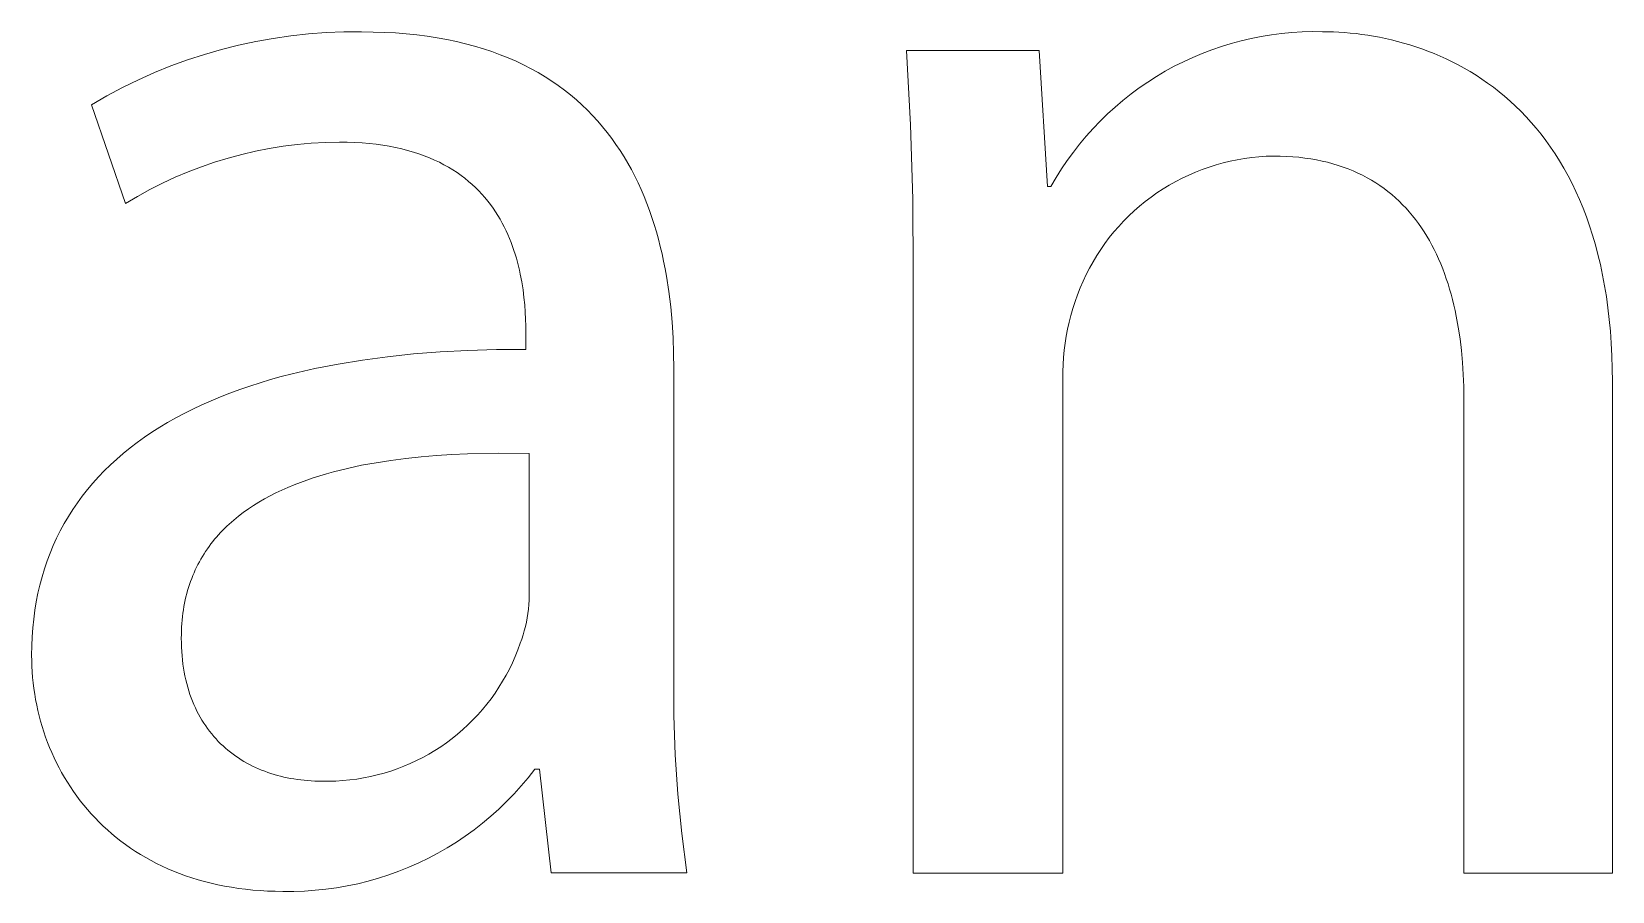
# Model space of a CAD drawing. Header units: millimetres. Extents: x -2542 to 6192, y -257 to 5845.
# Drawn here: x 4511.7 to 4593.1, y -111.2 to -67 of the extents above; entities that cross this region are included whole.
import ezdxf

# ---------------------------------------------------------------- set-up
doc = ezdxf.new("R2010")
doc.units = ezdxf.units.MM
doc.header["$MEASUREMENT"] = 0
doc.layers.add('Domyślny', color=7, linetype='Continuous', true_color=0x000000)

msp = doc.modelspace()

# ---------------------------------------------------------------- linework, layer by layer
at = {"layer": 'Domyślny', "color": 18, "lineweight": 15, "true_color": 0x000000}
for p, q in [((4522.39, -67.648), (4523.281, -67.457)), ((4523.281, -67.457), (4524.178, -67.296)), ((4524.178, -67.296), (4525.081, -67.167)), ((4525.081, -67.167), (4525.987, -67.069)), ((4525.987, -67.069), (4526.896, -67.002)), ((4526.896, -67.002), (4527.807, -66.967)), ((4527.807, -66.967), (4528.719, -66.964)), ((4528.719, -66.964), (4529.317, -66.97)), ((4529.317, -66.97), (4529.901, -66.99)), ((4529.901, -66.99), (4530.471, -67.021)), ((4530.471, -67.021), (4531.027, -67.065)), ((4531.027, -67.065), (4531.57, -67.121)), ((4531.57, -67.121), (4532.099, -67.189)), ((4532.099, -67.189), (4532.615, -67.269)), ((4532.615, -67.269), (4533.117, -67.36)), ((4533.117, -67.36), (4533.606, -67.463)), ((4533.606, -67.463), (4534.083, -67.576)), ((4573.002, -67.711), (4573.508, -67.556)), ((4573.508, -67.556), (4574.018, -67.418)), ((4574.018, -67.418), (4574.533, -67.298)), ((4574.533, -67.298), (4575.052, -67.196)), ((4575.052, -67.196), (4575.574, -67.111)), ((4575.574, -67.111), (4576.098, -67.044)), ((4576.098, -67.044), (4576.625, -66.995)), ((4576.625, -66.995), (4577.153, -66.964)), ((4577.153, -66.964), (4577.681, -66.95)), ((4577.681, -66.95), (4578.21, -66.955)), ((4578.21, -66.955), (4578.486, -66.958)), ((4578.486, -66.958), (4578.767, -66.966)), ((4578.767, -66.966), (4579.052, -66.979)), ((4579.052, -66.979), (4579.341, -66.998)), ((4579.341, -66.998), (4579.633, -67.023)), ((4579.633, -67.023), (4579.929, -67.054)), ((4579.929, -67.054), (4580.228, -67.091)), ((4580.228, -67.091), (4580.53, -67.135)), ((4580.53, -67.135), (4580.834, -67.185)), ((4580.834, -67.185), (4581.14, -67.241)), ((4581.14, -67.241), (4581.448, -67.305)), ((4581.448, -67.305), (4581.758, -67.375)), ((4581.758, -67.375), (4582.069, -67.453)), ((4582.069, -67.453), (4582.381, -67.538)), ((4582.381, -67.538), (4582.694, -67.631)), ((4519.764, -68.406), (4520.63, -68.123)), ((4520.63, -68.123), (4521.506, -67.87)), ((4521.506, -67.87), (4522.39, -67.648)), ((4534.083, -67.576), (4534.547, -67.701)), ((4534.547, -67.701), (4534.998, -67.836)), ((4534.998, -67.836), (4535.437, -67.981)), ((4535.437, -67.981), (4535.863, -68.137)), ((4535.863, -68.137), (4536.277, -68.303)), ((4536.277, -68.303), (4536.679, -68.478)), ((4556.987, -71.741), (4556.775, -67.915)), ((4556.775, -67.915), (4563.61, -67.915)), ((4563.61, -67.915), (4564.046, -74.924)), ((4571.041, -68.498), (4571.521, -68.276)), ((4571.521, -68.276), (4572.008, -68.071)), ((4572.008, -68.071), (4572.502, -67.882)), ((4572.502, -67.882), (4573.002, -67.711)), ((4582.694, -67.631), (4583.007, -67.731)), ((4583.007, -67.731), (4583.321, -67.84)), ((4583.321, -67.84), (4583.635, -67.956)), ((4583.635, -67.956), (4583.948, -68.08)), ((4583.948, -68.08), (4584.261, -68.213)), ((4584.261, -68.213), (4584.573, -68.355)), ((4584.573, -68.355), (4584.883, -68.505)), ((4517.23, -69.432), (4518.063, -69.061)), ((4518.063, -69.061), (4518.907, -68.719)), ((4518.907, -68.719), (4519.764, -68.406)), ((4536.679, -68.478), (4537.07, -68.663)), ((4537.07, -68.663), (4537.448, -68.858)), ((4537.448, -68.858), (4537.815, -69.061)), ((4537.815, -69.061), (4538.171, -69.274)), ((4569.65, -69.26), (4570.105, -68.99)), ((4570.105, -68.99), (4570.569, -68.736)), ((4570.569, -68.736), (4571.041, -68.498)), ((4584.883, -68.505), (4585.192, -68.664)), ((4585.192, -68.664), (4585.5, -68.832)), ((4585.5, -68.832), (4585.805, -69.01)), ((4585.805, -69.01), (4586.108, -69.197)), ((4515.606, -70.26), (4516.411, -69.832)), ((4516.411, -69.832), (4517.23, -69.432)), ((4538.171, -69.274), (4538.515, -69.495)), ((4538.515, -69.495), (4538.848, -69.725)), ((4538.848, -69.725), (4539.171, -69.963)), ((4539.171, -69.963), (4539.482, -70.209)), ((4568.344, -70.158), (4568.769, -69.844)), ((4568.769, -69.844), (4569.204, -69.544)), ((4569.204, -69.544), (4569.65, -69.26)), ((4586.108, -69.197), (4586.409, -69.393)), ((4586.409, -69.393), (4586.706, -69.599)), ((4586.706, -69.599), (4587.001, -69.816)), ((4587.001, -69.816), (4587.292, -70.042)), ((4514.817, -70.716), (4515.606, -70.26)), ((4516.562, -75.805), (4514.817, -70.716)), ((4539.482, -70.209), (4539.783, -70.463)), ((4539.783, -70.463), (4540.073, -70.725)), ((4540.073, -70.725), (4540.353, -70.995)), ((4567.527, -70.83), (4567.93, -70.487)), ((4567.93, -70.487), (4568.344, -70.158)), ((4587.292, -70.042), (4587.579, -70.278)), ((4587.579, -70.278), (4587.862, -70.525)), ((4587.862, -70.525), (4588.141, -70.783)), ((4588.141, -70.783), (4588.416, -71.051)), ((4540.353, -70.995), (4540.623, -71.271)), ((4540.623, -71.271), (4540.882, -71.555)), ((4540.882, -71.555), (4541.132, -71.845)), ((4566.391, -71.936), (4566.757, -71.555)), ((4566.757, -71.555), (4567.136, -71.186)), ((4567.136, -71.186), (4567.527, -70.83)), ((4588.416, -71.051), (4588.685, -71.33)), ((4588.685, -71.33), (4588.95, -71.621)), ((4588.95, -71.621), (4589.209, -71.922)), ((4541.132, -71.845), (4541.372, -72.143)), ((4541.372, -72.143), (4541.603, -72.446)), ((4557.104, -75.571), (4556.987, -71.741)), ((4565.699, -72.736), (4566.039, -72.33)), ((4566.039, -72.33), (4566.391, -71.936)), ((4589.209, -71.922), (4589.462, -72.236)), ((4589.462, -72.236), (4589.709, -72.56)), ((4523.261, -73.103), (4522.554, -73.268)), ((4523.974, -72.963), (4523.261, -73.103)), ((4524.69, -72.848), (4523.974, -72.963)), ((4525.411, -72.758), (4524.69, -72.848)), ((4526.134, -72.692), (4525.411, -72.758)), ((4526.858, -72.651), (4526.134, -72.692)), ((4527.584, -72.635), (4526.858, -72.651)), ((4527.984, -72.64), (4527.584, -72.635)), ((4528.372, -72.653), (4527.984, -72.64)), ((4528.749, -72.676), (4528.372, -72.653)), ((4529.116, -72.707), (4528.749, -72.676)), ((4529.471, -72.746), (4529.116, -72.707)), ((4529.817, -72.794), (4529.471, -72.746)), ((4530.152, -72.85), (4529.817, -72.794)), ((4530.477, -72.913), (4530.152, -72.85)), ((4530.792, -72.984), (4530.477, -72.913)), ((4531.097, -73.063), (4530.792, -72.984)), ((4531.392, -73.148), (4531.097, -73.063)), ((4531.678, -73.241), (4531.392, -73.148)), ((4531.954, -73.34), (4531.678, -73.241)), ((4541.603, -72.446), (4541.823, -72.756)), ((4541.823, -72.756), (4542.035, -73.072)), ((4542.035, -73.072), (4542.238, -73.393)), ((4565.064, -73.581), (4565.374, -73.153)), ((4565.374, -73.153), (4565.699, -72.736)), ((4589.709, -72.56), (4589.951, -72.897)), ((4589.951, -72.897), (4590.185, -73.245)), ((4590.185, -73.245), (4590.413, -73.606)), ((4520.473, -73.905), (4519.795, -74.165)), ((4521.159, -73.669), (4520.473, -73.905)), ((4521.853, -73.456), (4521.159, -73.669)), ((4522.554, -73.268), (4521.853, -73.456)), ((4532.221, -73.446), (4531.954, -73.34)), ((4532.479, -73.558), (4532.221, -73.446)), ((4532.728, -73.676), (4532.479, -73.558)), ((4532.968, -73.8), (4532.728, -73.676)), ((4533.2, -73.93), (4532.968, -73.8)), ((4533.423, -74.065), (4533.2, -73.93)), ((4533.638, -74.205), (4533.423, -74.065)), ((4542.238, -73.393), (4542.431, -73.721)), ((4542.431, -73.721), (4542.616, -74.053)), ((4542.616, -74.053), (4542.791, -74.391)), ((4564.486, -74.467), (4564.767, -74.019)), ((4564.767, -74.019), (4565.064, -73.581)), ((4572.009, -74.044), (4571.659, -74.182)), ((4572.363, -73.919), (4572.009, -74.044)), ((4572.72, -73.806), (4572.363, -73.919)), ((4573.082, -73.705), (4572.72, -73.806)), ((4573.447, -73.617), (4573.082, -73.705)), ((4573.814, -73.541), (4573.447, -73.617)), ((4574.185, -73.478), (4573.814, -73.541)), ((4574.557, -73.427), (4574.185, -73.478)), ((4574.93, -73.39), (4574.557, -73.427)), ((4575.305, -73.365), (4574.93, -73.39)), ((4575.68, -73.354), (4575.305, -73.365)), ((4576.016, -73.358), (4575.68, -73.354)), ((4576.345, -73.37), (4576.016, -73.358)), ((4576.668, -73.39), (4576.345, -73.37)), ((4576.983, -73.419), (4576.668, -73.39)), ((4577.292, -73.455), (4576.983, -73.419)), ((4577.595, -73.499), (4577.292, -73.455)), ((4577.891, -73.551), (4577.595, -73.499)), ((4578.18, -73.611), (4577.891, -73.551)), ((4578.463, -73.677), (4578.18, -73.611)), ((4578.74, -73.752), (4578.463, -73.677)), ((4579.01, -73.833), (4578.74, -73.752)), ((4579.273, -73.922), (4579.01, -73.833)), ((4579.531, -74.018), (4579.273, -73.922)), ((4579.782, -74.12), (4579.531, -74.018)), ((4590.413, -73.606), (4590.634, -73.979)), ((4590.634, -73.979), (4590.847, -74.365)), ((4518.468, -74.754), (4517.821, -75.083)), ((4519.126, -74.448), (4518.468, -74.754)), ((4519.795, -74.165), (4519.126, -74.448)), ((4533.844, -74.351), (4533.638, -74.205)), ((4534.043, -74.501), (4533.844, -74.351)), ((4534.234, -74.657), (4534.043, -74.501)), ((4534.417, -74.816), (4534.234, -74.657)), ((4534.592, -74.98), (4534.417, -74.816)), ((4542.791, -74.391), (4542.959, -74.734)), ((4542.959, -74.734), (4543.118, -75.081)), ((4564.221, -74.924), (4564.486, -74.467)), ((4570.316, -74.849), (4569.995, -75.045)), ((4570.643, -74.665), (4570.316, -74.849)), ((4570.976, -74.493), (4570.643, -74.665)), ((4571.315, -74.331), (4570.976, -74.493)), ((4571.659, -74.182), (4571.315, -74.331)), ((4580.027, -74.23), (4579.782, -74.12)), ((4580.266, -74.346), (4580.027, -74.23)), ((4580.499, -74.47), (4580.266, -74.346)), ((4580.726, -74.599), (4580.499, -74.47)), ((4580.947, -74.735), (4580.726, -74.599)), ((4581.162, -74.877), (4580.947, -74.735)), ((4581.371, -75.026), (4581.162, -74.877)), ((4590.847, -74.365), (4591.053, -74.763)), ((4591.053, -74.763), (4591.25, -75.174)), ((4517.185, -75.433), (4516.562, -75.805)), ((4517.821, -75.083), (4517.185, -75.433)), ((4534.761, -75.148), (4534.592, -74.98)), ((4534.921, -75.319), (4534.761, -75.148)), ((4535.075, -75.494), (4534.921, -75.319)), ((4535.222, -75.673), (4535.075, -75.494)), ((4535.362, -75.855), (4535.222, -75.673)), ((4543.118, -75.081), (4543.268, -75.433)), ((4543.268, -75.433), (4543.411, -75.789)), ((4557.124, -79.403), (4557.104, -75.571)), ((4564.046, -74.924), (4564.221, -74.924)), ((4569.076, -75.695), (4568.785, -75.932)), ((4569.375, -75.468), (4569.076, -75.695)), ((4569.681, -75.251), (4569.375, -75.468)), ((4569.995, -75.045), (4569.681, -75.251)), ((4581.574, -75.181), (4581.371, -75.026)), ((4581.772, -75.342), (4581.574, -75.181)), ((4581.963, -75.508), (4581.772, -75.342)), ((4582.149, -75.681), (4581.963, -75.508)), ((4582.33, -75.859), (4582.149, -75.681)), ((4591.25, -75.174), (4591.44, -75.598)), ((4591.44, -75.598), (4591.621, -76.035)), ((4535.495, -76.039), (4535.362, -75.855)), ((4535.622, -76.227), (4535.495, -76.039)), ((4535.743, -76.417), (4535.622, -76.227)), ((4535.857, -76.609), (4535.743, -76.417)), ((4543.411, -75.789), (4543.546, -76.15)), ((4543.546, -76.15), (4543.672, -76.514)), ((4568.229, -76.436), (4567.964, -76.702)), ((4568.503, -76.18), (4568.229, -76.436)), ((4568.785, -75.932), (4568.503, -76.18)), ((4582.504, -76.043), (4582.33, -75.859)), ((4582.674, -76.233), (4582.504, -76.043)), ((4582.837, -76.427), (4582.674, -76.233)), ((4582.996, -76.628), (4582.837, -76.427)), ((4591.621, -76.035), (4591.793, -76.485)), ((4591.793, -76.485), (4591.956, -76.949)), ((4535.966, -76.804), (4535.857, -76.609)), ((4536.068, -77), (4535.966, -76.804)), ((4536.165, -77.199), (4536.068, -77)), ((4536.256, -77.398), (4536.165, -77.199)), ((4543.672, -76.514), (4543.792, -76.882)), ((4543.792, -76.882), (4543.903, -77.254)), ((4543.903, -77.254), (4544.008, -77.629)), ((4567.463, -77.261), (4567.227, -77.553)), ((4567.709, -76.977), (4567.463, -77.261)), ((4567.964, -76.702), (4567.709, -76.977)), ((4583.149, -76.833), (4582.996, -76.628)), ((4583.296, -77.044), (4583.149, -76.833)), ((4583.438, -77.259), (4583.296, -77.044)), ((4583.575, -77.479), (4583.438, -77.259)), ((4591.956, -76.949), (4592.11, -77.427)), ((4536.342, -77.599), (4536.256, -77.398)), ((4536.423, -77.801), (4536.342, -77.599)), ((4536.498, -78.004), (4536.423, -77.801)), ((4536.569, -78.208), (4536.498, -78.004)), ((4544.008, -77.629), (4544.105, -78.007)), ((4544.105, -78.007), (4544.195, -78.387)), ((4567.001, -77.853), (4566.786, -78.16)), ((4567.227, -77.553), (4567.001, -77.853)), ((4583.707, -77.705), (4583.575, -77.479)), ((4583.834, -77.935), (4583.707, -77.705)), ((4583.955, -78.169), (4583.834, -77.935)), ((4592.11, -77.427), (4592.254, -77.918)), ((4592.254, -77.918), (4592.388, -78.424)), ((4536.634, -78.412), (4536.569, -78.208)), ((4536.696, -78.617), (4536.634, -78.412)), ((4536.752, -78.821), (4536.696, -78.617)), ((4536.805, -79.025), (4536.752, -78.821)), ((4544.195, -78.387), (4544.278, -78.771)), ((4544.278, -78.771), (4544.354, -79.156)), ((4566.387, -78.796), (4566.205, -79.124)), ((4566.581, -78.475), (4566.387, -78.796)), ((4566.786, -78.16), (4566.581, -78.475)), ((4584.071, -78.408), (4583.955, -78.169)), ((4584.183, -78.651), (4584.071, -78.408)), ((4584.289, -78.899), (4584.183, -78.651)), ((4584.391, -79.151), (4584.289, -78.899)), ((4592.388, -78.424), (4592.512, -78.943)), ((4592.512, -78.943), (4592.626, -79.477)), ((4536.853, -79.229), (4536.805, -79.025)), ((4536.897, -79.433), (4536.853, -79.229)), ((4536.974, -79.837), (4536.897, -79.433)), ((4544.354, -79.156), (4544.424, -79.544)), ((4544.424, -79.544), (4544.544, -80.326)), ((4557.124, -110.261), (4557.124, -79.403)), ((4566.034, -79.459), (4565.874, -79.798)), ((4566.205, -79.124), (4566.034, -79.459)), ((4584.487, -79.407), (4584.391, -79.151)), ((4584.579, -79.667), (4584.487, -79.407)), ((4584.666, -79.93), (4584.579, -79.667)), ((4592.626, -79.477), (4592.729, -80.026)), ((4537.036, -80.236), (4536.974, -79.837)), ((4537.086, -80.629), (4537.036, -80.236)), ((4544.544, -80.326), (4544.64, -81.115)), ((4565.59, -80.493), (4565.467, -80.848)), ((4565.726, -80.143), (4565.59, -80.493)), ((4565.874, -79.798), (4565.726, -80.143)), ((4584.749, -80.198), (4584.666, -79.93)), ((4584.826, -80.469), (4584.749, -80.198)), ((4584.899, -80.744), (4584.826, -80.469)), ((4592.729, -80.026), (4592.82, -80.589)), ((4537.124, -81.013), (4537.086, -80.629)), ((4537.151, -81.388), (4537.124, -81.013)), ((4537.169, -81.751), (4537.151, -81.388)), ((4544.64, -81.115), (4544.713, -81.908)), ((4565.355, -81.206), (4565.251, -81.557)), ((4565.467, -80.848), (4565.355, -81.206)), ((4584.968, -81.022), (4584.899, -80.744)), ((4585.032, -81.304), (4584.968, -81.022)), ((4585.091, -81.588), (4585.032, -81.304)), ((4592.82, -80.589), (4592.901, -81.167)), ((4592.901, -81.167), (4592.97, -81.761)), ((4537.179, -82.101), (4537.169, -81.751)), ((4537.182, -82.436), (4537.179, -82.101)), ((4544.713, -81.908), (4544.763, -82.704)), ((4565.158, -81.911), (4565.076, -82.268)), ((4565.251, -81.557), (4565.158, -81.911)), ((4585.197, -82.167), (4585.091, -81.588)), ((4585.285, -82.758), (4585.197, -82.167)), ((4592.97, -81.761), (4593.027, -82.369)), ((4537.182, -83.309), (4537.182, -82.436)), ((4544.763, -82.704), (4544.792, -83.501)), ((4564.948, -82.988), (4564.901, -83.351)), ((4565.006, -82.627), (4564.948, -82.988)), ((4565.076, -82.268), (4565.006, -82.627)), ((4585.357, -83.36), (4585.285, -82.758)), ((4593.027, -82.369), (4593.071, -82.993)), ((4593.071, -82.993), (4593.104, -83.632)), ((4528.764, -83.854), (4530.058, -83.681)), ((4530.058, -83.681), (4531.396, -83.541)), ((4531.396, -83.541), (4532.777, -83.434)), ((4532.777, -83.434), (4534.202, -83.359)), ((4534.202, -83.359), (4535.671, -83.317)), ((4535.671, -83.317), (4537.182, -83.309)), ((4544.792, -83.501), (4544.802, -84.298)), ((4564.866, -83.715), (4564.843, -84.081)), ((4564.901, -83.351), (4564.866, -83.715)), ((4585.412, -83.972), (4585.357, -83.36)), ((4593.104, -83.632), (4593.123, -84.287)), ((4524.588, -84.709), (4525.151, -84.563)), ((4525.151, -84.563), (4526.31, -84.295)), ((4526.31, -84.295), (4527.515, -84.058)), ((4527.515, -84.058), (4528.764, -83.854)), ((4544.802, -84.298), (4544.802, -100.119)), ((4564.843, -84.081), (4564.831, -84.446)), ((4564.831, -84.446), (4564.832, -84.812)), ((4585.45, -84.593), (4585.412, -83.972)), ((4585.473, -85.222), (4585.45, -84.593)), ((4593.123, -84.287), (4593.13, -84.958)), ((4521.947, -85.557), (4522.452, -85.372)), ((4522.452, -85.372), (4522.969, -85.195)), ((4522.969, -85.195), (4523.497, -85.025)), ((4523.497, -85.025), (4524.037, -84.863)), ((4524.037, -84.863), (4524.588, -84.709)), ((4564.832, -84.812), (4564.832, -110.261)), ((4585.481, -85.859), (4585.473, -85.222)), ((4593.13, -84.958), (4593.13, -110.261)), ((4520.043, -86.375), (4520.502, -86.159)), ((4520.502, -86.159), (4520.972, -85.951)), ((4520.972, -85.951), (4521.454, -85.75)), ((4521.454, -85.75), (4521.947, -85.557)), ((4585.481, -110.261), (4585.481, -85.859)), ((4518.328, -87.315), (4518.739, -87.069)), ((4518.739, -87.069), (4519.162, -86.83)), ((4519.162, -86.83), (4519.597, -86.599)), ((4519.597, -86.599), (4520.043, -86.375)), ((4517.168, -88.099), (4517.543, -87.83)), ((4517.543, -87.83), (4517.929, -87.569)), ((4517.929, -87.569), (4518.328, -87.315)), ((4516.116, -88.951), (4516.454, -88.66)), ((4516.454, -88.66), (4516.805, -88.376)), ((4516.805, -88.376), (4517.168, -88.099)), ((4533.376, -88.719), (4532.582, -88.77)), ((4534.173, -88.682), (4533.376, -88.719)), ((4535.77, -88.648), (4534.173, -88.682)), ((4537.356, -88.66), (4535.77, -88.648)), ((4537.356, -95.989), (4537.356, -88.66)), ((4515.476, -89.556), (4515.79, -89.25)), ((4515.79, -89.25), (4516.116, -88.951)), ((4527.994, -89.43), (4527.277, -89.608)), ((4528.728, -89.273), (4527.994, -89.43)), ((4529.477, -89.137), (4528.728, -89.273)), ((4530.238, -89.019), (4529.477, -89.137)), ((4531.011, -88.919), (4530.238, -89.019)), ((4531.793, -88.837), (4531.011, -88.919)), ((4532.582, -88.77), (4531.793, -88.837)), ((4514.608, -90.518), (4514.885, -90.19)), ((4514.885, -90.19), (4515.174, -89.869)), ((4515.174, -89.869), (4515.476, -89.556)), ((4525.247, -90.274), (4524.928, -90.406)), ((4525.571, -90.149), (4525.247, -90.274)), ((4525.901, -90.029), (4525.571, -90.149)), ((4526.237, -89.915), (4525.901, -90.029)), ((4526.579, -89.807), (4526.237, -89.915)), ((4526.926, -89.704), (4526.579, -89.807)), ((4527.277, -89.608), (4526.926, -89.704)), ((4514.092, -91.195), (4514.344, -90.853)), ((4514.344, -90.853), (4514.608, -90.518)), ((4523.438, -91.162), (4523.162, -91.333)), ((4523.722, -90.998), (4523.438, -91.162)), ((4524.013, -90.84), (4523.722, -90.998)), ((4524.311, -90.689), (4524.013, -90.84)), ((4524.617, -90.544), (4524.311, -90.689)), ((4524.928, -90.406), (4524.617, -90.544)), ((4513.411, -92.266), (4513.626, -91.902)), ((4513.626, -91.902), (4513.853, -91.545)), ((4513.853, -91.545), (4514.092, -91.195)), ((4522.381, -91.889), (4522.258, -91.988)), ((4522.633, -91.696), (4522.381, -91.889)), ((4522.893, -91.511), (4522.633, -91.696)), ((4523.162, -91.333), (4522.893, -91.511)), ((4513.021, -93.015), (4513.21, -92.637)), ((4513.21, -92.637), (4513.411, -92.266)), ((4521.462, -92.732), (4521.357, -92.846)), ((4521.568, -92.62), (4521.462, -92.732)), ((4521.678, -92.51), (4521.568, -92.62)), ((4521.789, -92.402), (4521.678, -92.51)), ((4521.903, -92.295), (4521.789, -92.402)), ((4522.019, -92.191), (4521.903, -92.295)), ((4522.138, -92.088), (4522.019, -92.191)), ((4522.258, -91.988), (4522.138, -92.088)), ((4512.682, -93.793), (4512.845, -93.4)), ((4512.845, -93.4), (4513.021, -93.015)), ((4520.782, -93.572), (4520.695, -93.7)), ((4520.871, -93.446), (4520.782, -93.572)), ((4520.964, -93.322), (4520.871, -93.446)), ((4521.058, -93.2), (4520.964, -93.322)), ((4521.155, -93.08), (4521.058, -93.2)), ((4521.255, -92.962), (4521.155, -93.08)), ((4521.357, -92.846), (4521.255, -92.962)), ((4512.393, -94.599), (4512.531, -94.192)), ((4512.531, -94.192), (4512.682, -93.793)), ((4520.3, -94.371), (4520.23, -94.511)), ((4520.374, -94.232), (4520.3, -94.371)), ((4520.45, -94.096), (4520.374, -94.232)), ((4520.529, -93.962), (4520.45, -94.096)), ((4520.611, -93.83), (4520.529, -93.962)), ((4520.695, -93.7), (4520.611, -93.83)), ((4512.157, -95.433), (4512.269, -95.012)), ((4512.269, -95.012), (4512.393, -94.599)), ((4519.976, -95.095), (4519.919, -95.246)), ((4520.035, -94.946), (4519.976, -95.095)), ((4520.097, -94.799), (4520.035, -94.946)), ((4520.162, -94.654), (4520.097, -94.799)), ((4520.23, -94.511), (4520.162, -94.654)), ((4511.972, -96.294), (4512.058, -95.86)), ((4512.058, -95.86), (4512.157, -95.433)), ((4519.683, -96.037), (4519.645, -96.202)), ((4519.724, -95.874), (4519.683, -96.037)), ((4519.768, -95.714), (4519.724, -95.874)), ((4519.816, -95.556), (4519.768, -95.714)), ((4519.866, -95.4), (4519.816, -95.556)), ((4519.919, -95.246), (4519.866, -95.4)), ((4537.35, -96.216), (4537.356, -95.989)), ((4511.84, -97.183), (4511.899, -96.735)), ((4511.899, -96.735), (4511.972, -96.294)), ((4519.55, -96.71), (4519.524, -96.884)), ((4519.578, -96.538), (4519.55, -96.71)), ((4519.61, -96.369), (4519.578, -96.538)), ((4519.645, -96.202), (4519.61, -96.369)), ((4537.287, -96.895), (4537.315, -96.67)), ((4537.315, -96.67), (4537.336, -96.443)), ((4537.336, -96.443), (4537.35, -96.216)), ((4511.76, -98.1), (4511.794, -97.638)), ((4511.794, -97.638), (4511.84, -97.183)), ((4519.456, -97.605), (4519.448, -97.791)), ((4519.468, -97.421), (4519.456, -97.605)), ((4519.484, -97.24), (4519.468, -97.421)), ((4519.502, -97.061), (4519.484, -97.24)), ((4519.524, -96.884), (4519.502, -97.061)), ((4537.103, -97.785), (4537.159, -97.564)), ((4537.159, -97.564), (4537.209, -97.343)), ((4537.209, -97.343), (4537.251, -97.119)), ((4537.251, -97.119), (4537.287, -96.895)), ((4511.74, -98.568), (4511.76, -98.1)), ((4519.443, -97.98), (4519.441, -98.171)), ((4519.441, -98.171), (4519.443, -98.402)), ((4519.448, -97.791), (4519.443, -97.98)), ((4519.443, -98.402), (4519.45, -98.629)), ((4536.769, -98.77), (4536.891, -98.432)), ((4536.891, -98.432), (4536.968, -98.219)), ((4536.968, -98.219), (4537.039, -98.003)), ((4537.039, -98.003), (4537.103, -97.785)), ((4511.734, -99.043), (4511.74, -98.568)), ((4511.737, -99.331), (4511.734, -99.043)), ((4519.45, -98.629), (4519.462, -98.853)), ((4519.462, -98.853), (4519.479, -99.073)), ((4519.479, -99.073), (4519.5, -99.289)), ((4519.5, -99.289), (4519.526, -99.501)), ((4536.49, -99.433), (4536.635, -99.104)), ((4536.635, -99.104), (4536.769, -98.77)), ((4511.747, -99.618), (4511.737, -99.331)), ((4511.763, -99.905), (4511.747, -99.618)), ((4511.785, -100.191), (4511.763, -99.905)), ((4519.526, -99.501), (4519.556, -99.71)), ((4519.556, -99.71), (4519.591, -99.915)), ((4519.591, -99.915), (4519.63, -100.116)), ((4519.63, -100.116), (4519.673, -100.313)), ((4535.988, -100.388), (4536.166, -100.075)), ((4536.166, -100.075), (4536.334, -99.757)), ((4536.334, -99.757), (4536.49, -99.433)), ((4511.814, -100.476), (4511.785, -100.191)), ((4511.849, -100.761), (4511.814, -100.476)), ((4511.891, -101.045), (4511.849, -100.761)), ((4519.673, -100.313), (4519.721, -100.507)), ((4519.721, -100.507), (4519.773, -100.696)), ((4519.773, -100.696), (4519.829, -100.882)), ((4519.829, -100.882), (4519.888, -101.065)), ((4535.6, -100.993), (4535.8, -100.694)), ((4535.8, -100.694), (4535.988, -100.388)), ((4544.802, -100.119), (4544.804, -102.15)), ((4511.939, -101.327), (4511.891, -101.045)), ((4511.994, -101.609), (4511.939, -101.327)), ((4512.054, -101.889), (4511.994, -101.609)), ((4519.888, -101.065), (4519.952, -101.243)), ((4519.952, -101.243), (4520.02, -101.418)), ((4520.02, -101.418), (4520.092, -101.59)), ((4520.092, -101.59), (4520.167, -101.757)), ((4534.944, -101.848), (4535.172, -101.571)), ((4535.172, -101.571), (4535.391, -101.286)), ((4535.391, -101.286), (4535.6, -100.993)), ((4512.122, -102.167), (4512.054, -101.889)), ((4512.195, -102.444), (4512.122, -102.167)), ((4512.275, -102.719), (4512.195, -102.444)), ((4520.167, -101.757), (4520.247, -101.921)), ((4520.247, -101.921), (4520.33, -102.081)), ((4520.33, -102.081), (4520.416, -102.237)), ((4520.416, -102.237), (4520.506, -102.39)), ((4520.506, -102.39), (4520.6, -102.539)), ((4520.6, -102.539), (4520.697, -102.684)), ((4534.202, -102.632), (4534.458, -102.379)), ((4534.458, -102.379), (4534.705, -102.118)), ((4534.705, -102.118), (4534.944, -101.848)), ((4544.804, -102.15), (4544.873, -104.18)), ((4512.362, -102.992), (4512.275, -102.719)), ((4512.454, -103.263), (4512.362, -102.992)), ((4512.553, -103.531), (4512.454, -103.263)), ((4520.697, -102.684), (4520.797, -102.826)), ((4520.797, -102.826), (4520.901, -102.964)), ((4520.901, -102.964), (4521.008, -103.098)), ((4521.008, -103.098), (4521.118, -103.229)), ((4521.118, -103.229), (4521.231, -103.356)), ((4521.231, -103.356), (4521.348, -103.479)), ((4533.097, -103.55), (4533.385, -103.335)), ((4533.385, -103.335), (4533.665, -103.11)), ((4533.665, -103.11), (4533.938, -102.875)), ((4533.938, -102.875), (4534.202, -102.632)), ((4512.659, -103.798), (4512.553, -103.531)), ((4512.771, -104.062), (4512.659, -103.798)), ((4512.889, -104.323), (4512.771, -104.062)), ((4521.348, -103.479), (4521.467, -103.599)), ((4521.467, -103.599), (4521.589, -103.715)), ((4521.589, -103.715), (4521.715, -103.827)), ((4521.715, -103.827), (4521.843, -103.936)), ((4521.843, -103.936), (4521.973, -104.041)), ((4521.973, -104.041), (4522.107, -104.142)), ((4522.107, -104.142), (4522.243, -104.24)), ((4531.876, -104.309), (4532.191, -104.135)), ((4532.191, -104.135), (4532.499, -103.95)), ((4532.499, -103.95), (4532.801, -103.755)), ((4532.801, -103.755), (4533.097, -103.55)), ((4544.873, -104.18), (4545.007, -106.206)), ((4513.013, -104.582), (4512.889, -104.323)), ((4513.144, -104.838), (4513.013, -104.582)), ((4513.281, -105.09), (4513.144, -104.838)), ((4522.243, -104.24), (4522.381, -104.334)), ((4522.381, -104.334), (4522.522, -104.425)), ((4522.522, -104.425), (4522.666, -104.512)), ((4522.666, -104.512), (4522.812, -104.595)), ((4522.812, -104.595), (4522.96, -104.675)), ((4522.96, -104.675), (4523.111, -104.751)), ((4523.111, -104.751), (4523.263, -104.824)), ((4523.263, -104.824), (4523.418, -104.893)), ((4523.418, -104.893), (4523.575, -104.958)), ((4523.575, -104.958), (4523.734, -105.02)), ((4530.223, -105.011), (4530.563, -104.893)), ((4530.563, -104.893), (4530.899, -104.764)), ((4530.899, -104.764), (4531.23, -104.623)), ((4531.23, -104.623), (4531.556, -104.472)), ((4531.556, -104.472), (4531.876, -104.309)), ((4537.647, -104.918), (4537.305, -105.353)), ((4537.88, -104.918), (4537.647, -104.918)), ((4538.491, -110.24), (4537.88, -104.918)), ((4513.424, -105.34), (4513.281, -105.09)), ((4513.574, -105.586), (4513.424, -105.34)), ((4513.73, -105.829), (4513.574, -105.586)), ((4523.734, -105.02), (4523.895, -105.078)), ((4523.895, -105.078), (4524.057, -105.133)), ((4524.057, -105.133), (4524.222, -105.184)), ((4524.222, -105.184), (4524.388, -105.232)), ((4524.388, -105.232), (4524.556, -105.276)), ((4524.556, -105.276), (4524.726, -105.316)), ((4524.726, -105.316), (4524.897, -105.353)), ((4524.897, -105.353), (4525.07, -105.387)), ((4525.07, -105.387), (4525.244, -105.417)), ((4525.244, -105.417), (4525.42, -105.443)), ((4525.42, -105.443), (4525.597, -105.466)), ((4525.597, -105.466), (4525.775, -105.485)), ((4525.775, -105.485), (4525.954, -105.501)), ((4525.954, -105.501), (4526.135, -105.513)), ((4526.135, -105.513), (4526.316, -105.522)), ((4526.316, -105.522), (4526.499, -105.527)), ((4526.499, -105.527), (4526.683, -105.529)), ((4526.683, -105.529), (4527.042, -105.532)), ((4527.042, -105.532), (4527.402, -105.523)), ((4527.402, -105.523), (4527.761, -105.501)), ((4527.761, -105.501), (4528.119, -105.468)), ((4528.119, -105.468), (4528.475, -105.422)), ((4528.475, -105.422), (4528.83, -105.364)), ((4528.83, -105.364), (4529.183, -105.294)), ((4529.183, -105.294), (4529.533, -105.211)), ((4529.533, -105.211), (4529.88, -105.117)), ((4529.88, -105.117), (4530.223, -105.011)), ((4536.947, -105.777), (4536.575, -106.187)), ((4537.305, -105.353), (4536.947, -105.777)), ((4513.892, -106.069), (4513.73, -105.829)), ((4514.061, -106.304), (4513.892, -106.069)), ((4514.236, -106.536), (4514.061, -106.304)), ((4514.417, -106.764), (4514.236, -106.536)), ((4536.189, -106.584), (4535.789, -106.968)), ((4536.575, -106.187), (4536.189, -106.584)), ((4545.007, -106.206), (4545.206, -108.227)), ((4514.605, -106.988), (4514.417, -106.764)), ((4514.798, -107.208), (4514.605, -106.988)), ((4514.998, -107.423), (4514.798, -107.208)), ((4515.205, -107.634), (4514.998, -107.423)), ((4535.376, -107.337), (4534.951, -107.692)), ((4535.789, -106.968), (4535.376, -107.337)), ((4515.417, -107.84), (4515.205, -107.634)), ((4515.636, -108.041), (4515.417, -107.84)), ((4515.861, -108.237), (4515.636, -108.041)), ((4516.092, -108.429), (4515.861, -108.237)), ((4534.513, -108.032), (4534.064, -108.356)), ((4534.951, -107.692), (4534.513, -108.032)), ((4545.206, -108.227), (4545.471, -110.24)), ((4516.33, -108.615), (4516.092, -108.429)), ((4516.573, -108.796), (4516.33, -108.615)), ((4516.823, -108.972), (4516.573, -108.796)), ((4517.079, -109.141), (4516.823, -108.972)), ((4533.133, -108.957), (4532.653, -109.233)), ((4533.604, -108.665), (4533.133, -108.957)), ((4534.064, -108.356), (4533.604, -108.665)), ((4517.342, -109.306), (4517.079, -109.141)), ((4517.61, -109.464), (4517.342, -109.306)), ((4517.885, -109.616), (4517.61, -109.464)), ((4518.166, -109.763), (4517.885, -109.616)), ((4518.453, -109.903), (4518.166, -109.763)), ((4531.664, -109.733), (4531.158, -109.957)), ((4532.163, -109.491), (4531.664, -109.733)), ((4532.653, -109.233), (4532.163, -109.491)), ((4518.747, -110.036), (4518.453, -109.903)), ((4519.046, -110.163), (4518.747, -110.036)), ((4519.352, -110.284), (4519.046, -110.163)), ((4519.664, -110.398), (4519.352, -110.284)), ((4519.982, -110.504), (4519.664, -110.398)), ((4520.306, -110.604), (4519.982, -110.504)), ((4520.637, -110.696), (4520.306, -110.604)), ((4520.973, -110.782), (4520.637, -110.696)), ((4529.062, -110.672), (4528.524, -110.805)), ((4529.595, -110.521), (4529.062, -110.672)), ((4530.122, -110.351), (4529.595, -110.521)), ((4530.643, -110.163), (4530.122, -110.351)), ((4531.158, -109.957), (4530.643, -110.163)), ((4545.471, -110.24), (4538.491, -110.24)), ((4564.832, -110.261), (4557.124, -110.261)), ((4593.13, -110.261), (4585.481, -110.261)), ((4521.316, -110.859), (4520.973, -110.782)), ((4521.665, -110.929), (4521.316, -110.859)), ((4522.02, -110.992), (4521.665, -110.929)), ((4522.381, -111.046), (4522.02, -110.992)), ((4522.748, -111.093), (4522.381, -111.046)), ((4523.121, -111.131), (4522.748, -111.093)), ((4523.501, -111.161), (4523.121, -111.131)), ((4523.886, -111.183), (4523.501, -111.161)), ((4524.278, -111.196), (4523.886, -111.183)), ((4524.676, -111.2), (4524.278, -111.196)), ((4525.23, -111.201), (4524.676, -111.2)), ((4525.784, -111.183), (4525.23, -111.201)), ((4526.336, -111.146), (4525.784, -111.183)), ((4526.887, -111.089), (4526.336, -111.146)), ((4527.436, -111.013), (4526.887, -111.089)), ((4527.982, -110.919), (4527.436, -111.013)), ((4528.524, -110.805), (4527.982, -110.919))]:
    msp.add_line(p, q, dxfattribs=at)

doc.saveas('drawing.dxf')
